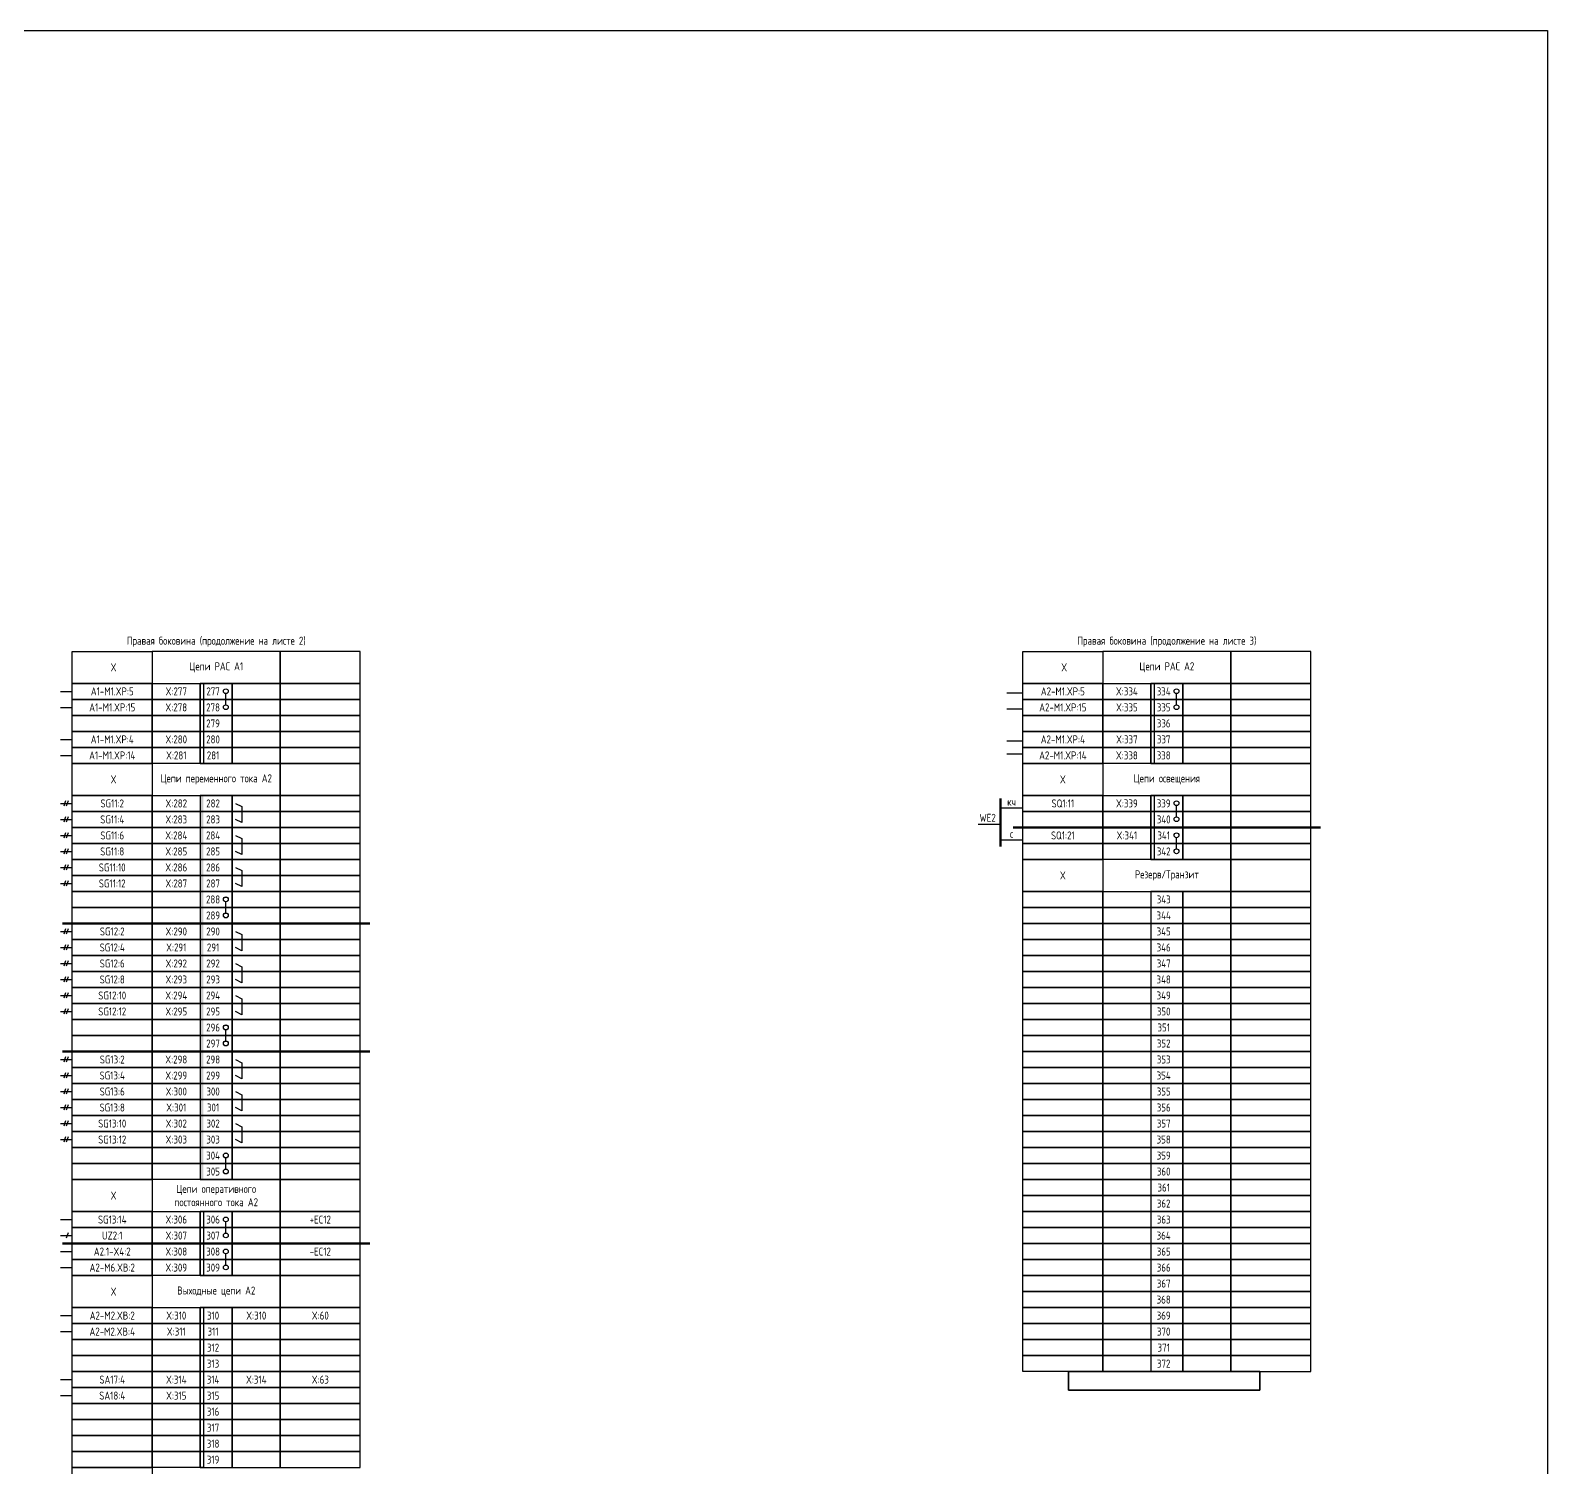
# Model space of a CAD drawing. Header units: millimetres. Extents: x -1533 to 5846, y -90 to 586.
# Drawn here: x 5371.6 to 5845.6, y 137 to 586 of the extents above; entities that cross this region are included whole.
import ezdxf

# ---------------------------------------------------------------- set-up
doc = ezdxf.new("R2010")
doc.units = ezdxf.units.MM
doc.styles.add('Gost_type_A', font='GOST_A.TTF')

msp = doc.modelspace()

# ---------------------------------------------------------------- hatches: boundary and pattern name
h = msp.add_hatch(color=7)
h.dxf.hatch_style = 1
h.paths.add_polyline_path([(5425.67, 347), (5424.67, 347), (5424.67, 307), (5425.67, 307)])
h = msp.add_hatch(color=7)
h.dxf.hatch_style = 1
h.paths.add_polyline_path([(5425.67, 307), (5424.67, 307), (5424.67, 227), (5425.67, 227)])

# ---------------------------------------------------------------- linework, layer by layer
for p, q in [((5381.04, 379.5), (5384.67, 379.5)), ((5676.67, 379), (5681.67, 379)), ((5381.04, 374.5), (5384.67, 374.5)), ((5676.67, 374), (5681.67, 374)), ((5381.04, 364.5), (5384.67, 364.5)), ((5676.67, 364), (5681.67, 364)), ((5381.04, 359.5), (5384.67, 359.5)), ((5676.67, 360), (5681.67, 360)), ((5381.04, 344.5), (5384.67, 344.5)), ((5382.58, 345.31), (5382, 343.69)), ((5383.37, 345.31), (5382.79, 343.69)), ((5681.67, 343), (5674.67, 343)), ((5381.04, 339.5), (5384.67, 339.5)), ((5382.58, 340.31), (5382, 338.69)), ((5383.37, 340.31), (5382.79, 338.69)), ((5667.67, 338), (5674.67, 338)), ((5381.04, 334.5), (5384.67, 334.5)), ((5382.58, 335.31), (5382, 333.69)), ((5383.37, 335.31), (5382.79, 333.69)), ((5681.67, 333), (5674.67, 333)), ((5381.04, 329.5), (5384.67, 329.5)), ((5382.58, 330.31), (5382, 328.69)), ((5383.37, 330.31), (5382.79, 328.69)), ((5381.04, 324.5), (5384.67, 324.5)), ((5382.58, 325.31), (5382, 323.69)), ((5383.37, 325.31), (5382.79, 323.69)), ((5381.04, 319.5), (5384.67, 319.5)), ((5382.58, 320.31), (5382, 318.69)), ((5383.37, 320.31), (5382.79, 318.69)), ((5381.04, 304.5), (5384.67, 304.5)), ((5382.58, 305.31), (5382, 303.69)), ((5383.37, 305.31), (5382.79, 303.69)), ((5381.04, 299.5), (5384.67, 299.5)), ((5382.58, 300.31), (5382, 298.69)), ((5383.37, 300.31), (5382.79, 298.69)), ((5381.04, 294.5), (5384.67, 294.5)), ((5382.58, 295.31), (5382, 293.69)), ((5383.37, 295.31), (5382.79, 293.69)), ((5381.04, 289.5), (5384.67, 289.5)), ((5382.58, 290.31), (5382, 288.69)), ((5383.37, 290.31), (5382.79, 288.69)), ((5381.04, 284.5), (5384.67, 284.5)), ((5382.58, 285.31), (5382, 283.69)), ((5383.37, 285.31), (5382.79, 283.69)), ((5382.58, 280.31), (5382, 278.69)), ((5383.37, 280.31), (5382.79, 278.69)), ((5381.04, 279.5), (5384.67, 279.5)), ((5381.04, 264.5), (5384.67, 264.5)), ((5382.58, 265.31), (5382, 263.69)), ((5383.37, 265.31), (5382.79, 263.69)), ((5381.04, 259.5), (5384.67, 259.5)), ((5382.58, 260.31), (5382, 258.69)), ((5383.37, 260.31), (5382.79, 258.69)), ((5381.04, 254.5), (5384.67, 254.5)), ((5382.58, 255.31), (5382, 253.69)), ((5383.37, 255.31), (5382.79, 253.69)), ((5381.04, 249.5), (5384.67, 249.5)), ((5382.58, 250.31), (5382, 248.69)), ((5383.37, 250.31), (5382.79, 248.69)), ((5381.04, 244.5), (5384.67, 244.5)), ((5382.58, 245.31), (5382, 243.69)), ((5383.37, 245.31), (5382.79, 243.69)), ((5381.04, 239.5), (5384.67, 239.5)), ((5382.58, 240.31), (5382, 238.69)), ((5383.37, 240.31), (5382.79, 238.69)), ((5381.04, 214.5), (5384.67, 214.5)), ((5381.04, 209.5), (5384.67, 209.5)), ((5383.37, 210.31), (5382.79, 208.69)), ((5381.04, 204.5), (5384.67, 204.5)), ((5381.04, 199.5), (5384.67, 199.5)), ((5381.04, 184.5), (5384.67, 184.5)), ((5381.04, 179.5), (5384.67, 179.5)), ((5381.04, 164.5), (5384.67, 164.5)), ((5381.04, 159.5), (5384.67, 159.5))]:
    msp.add_line(p, q)
at = {"lineweight": -2}
for p, q in [((5432.67, 375.25), (5432.67, 378.75)), ((5729.67, 375.25), (5729.67, 378.75)), ((5729.67, 340.25), (5729.67, 343.75)), ((5729.67, 330.25), (5729.67, 333.75)), ((5432.67, 310.25), (5432.67, 313.75)), ((5432.67, 310.25), (5432.67, 313.75)), ((5432.67, 270.25), (5432.67, 273.75)), ((5432.67, 270.25), (5432.67, 273.75)), ((5432.67, 230.25), (5432.67, 233.75)), ((5432.67, 230.25), (5432.67, 233.75)), ((5432.67, 210.25), (5432.67, 213.75)), ((5432.67, 200.25), (5432.67, 203.75))]:
    msp.add_line(p, q, dxfattribs=at)
at = {"linetype": 'ByBlock', "lineweight": 60}
msp.add_line((5674.67, 331), (5674.67, 346), dxfattribs=at)
at = {"lineweight": 50}
for p, q in [((5678.67, 337), (5774.67, 337)), ((5381.67, 307), (5477.67, 307)), ((5381.67, 267), (5477.67, 267)), ((5381.67, 207), (5477.67, 207))]:
    msp.add_line(p, q, dxfattribs=at)
for points in [[(-1533, 586), (5845.64, 586), (5845.64, -90), (-1533, -90)], [(5384.67, 392), (5409.67, 392), (5409.67, 382), (5384.67, 382)], [(5449.67, 392), (5409.67, 392), (5409.67, 382), (5449.67, 382)], [(5474.67, 392), (5449.67, 392), (5449.67, 382), (5474.67, 382)], [(5681.67, 392), (5706.67, 392), (5706.67, 382), (5681.67, 382)], [(5681.67, 392), (5706.67, 392), (5706.67, 382), (5681.67, 382)], [(5746.67, 392), (5706.67, 392), (5706.67, 382), (5746.67, 382)], [(5771.67, 392), (5746.67, 392), (5746.67, 382), (5771.67, 382)], [(5384.67, 382), (5409.67, 382), (5409.67, 377), (5384.67, 377)], [(5409.67, 382), (5424.67, 382), (5424.67, 377), (5409.67, 377)], [(5434.67, 382), (5424.67, 382), (5424.67, 377), (5434.67, 377)], [(5424.67, 382), (5425.67, 382), (5425.67, 357), (5424.67, 357)], [(5449.67, 382), (5434.67, 382), (5434.67, 377), (5449.67, 377)], [(5474.67, 382), (5449.67, 382), (5449.67, 377), (5474.67, 377)], [(5681.67, 382), (5706.67, 382), (5706.67, 377), (5681.67, 377)], [(5706.67, 382), (5721.67, 382), (5721.67, 377), (5706.67, 377)], [(5731.67, 382), (5721.67, 382), (5721.67, 377), (5731.67, 377)], [(5721.67, 382), (5722.67, 382), (5722.67, 357), (5721.67, 357)], [(5746.67, 382), (5731.67, 382), (5731.67, 377), (5746.67, 377)], [(5771.67, 382), (5746.67, 382), (5746.67, 377), (5771.67, 377)], [(5384.67, 377), (5409.67, 377), (5409.67, 372), (5384.67, 372)], [(5409.67, 377), (5424.67, 377), (5424.67, 372), (5409.67, 372)], [(5434.67, 377), (5424.67, 377), (5424.67, 372), (5434.67, 372)], [(5449.67, 377), (5434.67, 377), (5434.67, 372), (5449.67, 372)], [(5474.67, 377), (5449.67, 377), (5449.67, 372), (5474.67, 372)], [(5681.67, 377), (5706.67, 377), (5706.67, 372), (5681.67, 372)], [(5706.67, 377), (5721.67, 377), (5721.67, 372), (5706.67, 372)], [(5731.67, 377), (5721.67, 377), (5721.67, 372), (5731.67, 372)], [(5746.67, 377), (5731.67, 377), (5731.67, 372), (5746.67, 372)], [(5771.67, 377), (5746.67, 377), (5746.67, 372), (5771.67, 372)], [(5384.67, 372), (5409.67, 372), (5409.67, 367), (5384.67, 367)], [(5384.67, 372), (5409.67, 372), (5409.67, 367), (5384.67, 367)], [(5409.67, 372), (5424.67, 372), (5424.67, 367), (5409.67, 367)], [(5409.67, 372), (5424.67, 372), (5424.67, 367), (5409.67, 367)], [(5434.67, 372), (5424.67, 372), (5424.67, 367), (5434.67, 367)], [(5434.67, 372), (5424.67, 372), (5424.67, 367), (5434.67, 367)], [(5449.67, 372), (5434.67, 372), (5434.67, 367), (5449.67, 367)], [(5449.67, 372), (5434.67, 372), (5434.67, 367), (5449.67, 367)], [(5474.67, 372), (5449.67, 372), (5449.67, 367), (5474.67, 367)], [(5474.67, 372), (5449.67, 372), (5449.67, 367), (5474.67, 367)], [(5681.67, 372), (5706.67, 372), (5706.67, 367), (5681.67, 367)], [(5706.67, 372), (5721.67, 372), (5721.67, 367), (5706.67, 367)], [(5731.67, 372), (5721.67, 372), (5721.67, 367), (5731.67, 367)], [(5746.67, 372), (5731.67, 372), (5731.67, 367), (5746.67, 367)], [(5771.67, 372), (5746.67, 372), (5746.67, 367), (5771.67, 367)], [(5384.67, 367), (5409.67, 367), (5409.67, 362), (5384.67, 362)], [(5384.67, 367), (5409.67, 367), (5409.67, 362), (5384.67, 362)], [(5409.67, 367), (5424.67, 367), (5424.67, 362), (5409.67, 362)], [(5409.67, 367), (5424.67, 367), (5424.67, 362), (5409.67, 362)], [(5434.67, 367), (5424.67, 367), (5424.67, 362), (5434.67, 362)], [(5434.67, 367), (5424.67, 367), (5424.67, 362), (5434.67, 362)], [(5449.67, 367), (5434.67, 367), (5434.67, 362), (5449.67, 362)], [(5449.67, 367), (5434.67, 367), (5434.67, 362), (5449.67, 362)], [(5474.67, 367), (5449.67, 367), (5449.67, 362), (5474.67, 362)], [(5474.67, 367), (5449.67, 367), (5449.67, 362), (5474.67, 362)], [(5681.67, 367), (5706.67, 367), (5706.67, 362), (5681.67, 362)], [(5706.67, 367), (5721.67, 367), (5721.67, 362), (5706.67, 362)], [(5731.67, 367), (5721.67, 367), (5721.67, 362), (5731.67, 362)], [(5746.67, 367), (5731.67, 367), (5731.67, 362), (5746.67, 362)], [(5771.67, 367), (5746.67, 367), (5746.67, 362), (5771.67, 362)], [(5384.67, 362), (5409.67, 362), (5409.67, 357), (5384.67, 357)], [(5409.67, 362), (5424.67, 362), (5424.67, 357), (5409.67, 357)], [(5434.67, 362), (5424.67, 362), (5424.67, 357), (5434.67, 357)], [(5449.67, 362), (5434.67, 362), (5434.67, 357), (5449.67, 357)], [(5474.67, 362), (5449.67, 362), (5449.67, 357), (5474.67, 357)], [(5681.67, 362), (5706.67, 362), (5706.67, 357), (5681.67, 357)], [(5706.67, 362), (5721.67, 362), (5721.67, 357), (5706.67, 357)], [(5731.67, 362), (5721.67, 362), (5721.67, 357), (5731.67, 357)], [(5746.67, 362), (5731.67, 362), (5731.67, 357), (5746.67, 357)], [(5771.67, 362), (5746.67, 362), (5746.67, 357), (5771.67, 357)], [(5384.67, 357), (5409.67, 357), (5409.67, 347), (5384.67, 347)], [(5449.67, 357), (5409.67, 357), (5409.67, 347), (5449.67, 347)], [(5474.67, 357), (5449.67, 357), (5449.67, 347), (5474.67, 347)], [(5681.67, 357), (5706.67, 357), (5706.67, 347), (5681.67, 347)], [(5746.67, 357), (5706.67, 357), (5706.67, 347), (5746.67, 347)], [(5771.67, 357), (5746.67, 357), (5746.67, 347), (5771.67, 347)], [(5384.67, 347), (5409.67, 347), (5409.67, 342), (5384.67, 342)], [(5409.67, 347), (5424.67, 347), (5424.67, 342), (5409.67, 342)], [(5434.67, 347), (5424.67, 347), (5424.67, 342), (5434.67, 342)], [(5449.67, 347), (5434.67, 347), (5434.67, 342), (5449.67, 342)], [(5474.67, 347), (5449.67, 347), (5449.67, 342), (5474.67, 342)], [(5681.67, 347), (5706.67, 347), (5706.67, 342), (5681.67, 342)], [(5706.67, 347), (5721.67, 347), (5721.67, 342), (5706.67, 342)], [(5731.67, 347), (5721.67, 347), (5721.67, 342), (5731.67, 342)], [(5721.67, 347), (5722.67, 347), (5722.67, 327), (5721.67, 327)], [(5746.67, 347), (5731.67, 347), (5731.67, 342), (5746.67, 342)], [(5771.67, 347), (5746.67, 347), (5746.67, 342), (5771.67, 342)], [(5384.67, 342), (5409.67, 342), (5409.67, 337), (5384.67, 337)], [(5409.67, 342), (5424.67, 342), (5424.67, 337), (5409.67, 337)], [(5434.67, 342), (5424.67, 342), (5424.67, 337), (5434.67, 337)], [(5449.67, 342), (5434.67, 342), (5434.67, 337), (5449.67, 337)], [(5474.67, 342), (5449.67, 342), (5449.67, 337), (5474.67, 337)], [(5681.67, 342), (5706.67, 342), (5706.67, 337), (5681.67, 337)], [(5706.67, 342), (5721.67, 342), (5721.67, 337), (5706.67, 337)], [(5731.67, 342), (5721.67, 342), (5721.67, 337), (5731.67, 337)], [(5746.67, 342), (5731.67, 342), (5731.67, 337), (5746.67, 337)], [(5771.67, 342), (5746.67, 342), (5746.67, 337), (5771.67, 337)], [(5384.67, 337), (5409.67, 337), (5409.67, 332), (5384.67, 332)], [(5409.67, 337), (5424.67, 337), (5424.67, 332), (5409.67, 332)], [(5434.67, 337), (5424.67, 337), (5424.67, 332), (5434.67, 332)], [(5449.67, 337), (5434.67, 337), (5434.67, 332), (5449.67, 332)], [(5474.67, 337), (5449.67, 337), (5449.67, 332), (5474.67, 332)], [(5681.67, 337), (5706.67, 337), (5706.67, 332), (5681.67, 332)], [(5706.67, 337), (5721.67, 337), (5721.67, 332), (5706.67, 332)], [(5731.67, 337), (5721.67, 337), (5721.67, 332), (5731.67, 332)], [(5746.67, 337), (5731.67, 337), (5731.67, 332), (5746.67, 332)], [(5771.67, 337), (5746.67, 337), (5746.67, 332), (5771.67, 332)], [(5384.67, 332), (5409.67, 332), (5409.67, 327), (5384.67, 327)], [(5409.67, 332), (5424.67, 332), (5424.67, 327), (5409.67, 327)], [(5434.67, 332), (5424.67, 332), (5424.67, 327), (5434.67, 327)], [(5449.67, 332), (5434.67, 332), (5434.67, 327), (5449.67, 327)], [(5474.67, 332), (5449.67, 332), (5449.67, 327), (5474.67, 327)], [(5681.67, 332), (5706.67, 332), (5706.67, 327), (5681.67, 327)], [(5706.67, 332), (5721.67, 332), (5721.67, 327), (5706.67, 327)], [(5731.67, 332), (5721.67, 332), (5721.67, 327), (5731.67, 327)], [(5746.67, 332), (5731.67, 332), (5731.67, 327), (5746.67, 327)], [(5771.67, 332), (5746.67, 332), (5746.67, 327), (5771.67, 327)], [(5384.67, 327), (5409.67, 327), (5409.67, 322), (5384.67, 322)], [(5409.67, 327), (5424.67, 327), (5424.67, 322), (5409.67, 322)], [(5434.67, 327), (5424.67, 327), (5424.67, 322), (5434.67, 322)], [(5449.67, 327), (5434.67, 327), (5434.67, 322), (5449.67, 322)], [(5474.67, 327), (5449.67, 327), (5449.67, 322), (5474.67, 322)], [(5681.67, 327), (5706.67, 327), (5706.67, 317), (5681.67, 317)], [(5746.67, 327), (5706.67, 327), (5706.67, 317), (5746.67, 317)], [(5771.67, 327), (5746.67, 327), (5746.67, 317), (5771.67, 317)], [(5384.67, 322), (5409.67, 322), (5409.67, 317), (5384.67, 317)], [(5384.67, 322), (5409.67, 322), (5409.67, 317), (5384.67, 317)], [(5409.67, 322), (5424.67, 322), (5424.67, 317), (5409.67, 317)], [(5409.67, 322), (5424.67, 322), (5424.67, 317), (5409.67, 317)], [(5434.67, 322), (5424.67, 322), (5424.67, 317), (5434.67, 317)], [(5434.67, 322), (5424.67, 322), (5424.67, 317), (5434.67, 317)], [(5449.67, 322), (5434.67, 322), (5434.67, 317), (5449.67, 317)], [(5449.67, 322), (5434.67, 322), (5434.67, 317), (5449.67, 317)], [(5474.67, 322), (5449.67, 322), (5449.67, 317), (5474.67, 317)], [(5474.67, 322), (5449.67, 322), (5449.67, 317), (5474.67, 317)], [(5384.67, 317), (5409.67, 317), (5409.67, 312), (5384.67, 312)], [(5384.67, 317), (5409.67, 317), (5409.67, 312), (5384.67, 312)], [(5409.67, 317), (5424.67, 317), (5424.67, 312), (5409.67, 312)], [(5409.67, 317), (5424.67, 317), (5424.67, 312), (5409.67, 312)], [(5434.67, 317), (5424.67, 317), (5424.67, 312), (5434.67, 312)], [(5434.67, 317), (5424.67, 317), (5424.67, 312), (5434.67, 312)], [(5449.67, 317), (5434.67, 317), (5434.67, 312), (5449.67, 312)], [(5449.67, 317), (5434.67, 317), (5434.67, 312), (5449.67, 312)], [(5474.67, 317), (5449.67, 317), (5449.67, 312), (5474.67, 312)], [(5474.67, 317), (5449.67, 317), (5449.67, 312), (5474.67, 312)], [(5681.67, 317), (5706.67, 317), (5706.67, 312), (5681.67, 312)], [(5706.67, 317), (5721.67, 317), (5721.67, 312), (5706.67, 312)], [(5731.67, 317), (5721.67, 317), (5721.67, 312), (5731.67, 312)], [(5746.67, 317), (5731.67, 317), (5731.67, 312), (5746.67, 312)], [(5771.67, 317), (5746.67, 317), (5746.67, 312), (5771.67, 312)], [(5384.67, 312), (5409.67, 312), (5409.67, 307), (5384.67, 307)], [(5384.67, 312), (5409.67, 312), (5409.67, 307), (5384.67, 307)], [(5409.67, 312), (5424.67, 312), (5424.67, 307), (5409.67, 307)], [(5409.67, 312), (5424.67, 312), (5424.67, 307), (5409.67, 307)], [(5434.67, 312), (5424.67, 312), (5424.67, 307), (5434.67, 307)], [(5434.67, 312), (5424.67, 312), (5424.67, 307), (5434.67, 307)], [(5449.67, 312), (5434.67, 312), (5434.67, 307), (5449.67, 307)], [(5449.67, 312), (5434.67, 312), (5434.67, 307), (5449.67, 307)], [(5474.67, 312), (5449.67, 312), (5449.67, 307), (5474.67, 307)], [(5474.67, 312), (5449.67, 312), (5449.67, 307), (5474.67, 307)], [(5681.67, 312), (5706.67, 312), (5706.67, 307), (5681.67, 307)], [(5681.67, 312), (5706.67, 312), (5706.67, 307), (5681.67, 307)], [(5706.67, 312), (5721.67, 312), (5721.67, 307), (5706.67, 307)], [(5706.67, 312), (5721.67, 312), (5721.67, 307), (5706.67, 307)], [(5731.67, 312), (5721.67, 312), (5721.67, 307), (5731.67, 307)], [(5731.67, 312), (5721.67, 312), (5721.67, 307), (5731.67, 307)], [(5746.67, 312), (5731.67, 312), (5731.67, 307), (5746.67, 307)], [(5746.67, 312), (5731.67, 312), (5731.67, 307), (5746.67, 307)], [(5771.67, 312), (5746.67, 312), (5746.67, 307), (5771.67, 307)], [(5771.67, 312), (5746.67, 312), (5746.67, 307), (5771.67, 307)], [(5384.67, 307), (5409.67, 307), (5409.67, 302), (5384.67, 302)], [(5384.67, 307), (5409.67, 307), (5409.67, 302), (5384.67, 302)], [(5384.67, 307), (5409.67, 307), (5409.67, 302), (5384.67, 302)], [(5409.67, 307), (5424.67, 307), (5424.67, 302), (5409.67, 302)], [(5409.67, 307), (5424.67, 307), (5424.67, 302), (5409.67, 302)], [(5409.67, 307), (5424.67, 307), (5424.67, 302), (5409.67, 302)], [(5434.67, 307), (5424.67, 307), (5424.67, 302), (5434.67, 302)], [(5434.67, 307), (5424.67, 307), (5424.67, 302), (5434.67, 302)], [(5434.67, 307), (5424.67, 307), (5424.67, 302), (5434.67, 302)], [(5449.67, 307), (5434.67, 307), (5434.67, 302), (5449.67, 302)], [(5449.67, 307), (5434.67, 307), (5434.67, 302), (5449.67, 302)], [(5449.67, 307), (5434.67, 307), (5434.67, 302), (5449.67, 302)], [(5474.67, 307), (5449.67, 307), (5449.67, 302), (5474.67, 302)], [(5474.67, 307), (5449.67, 307), (5449.67, 302), (5474.67, 302)], [(5474.67, 307), (5449.67, 307), (5449.67, 302), (5474.67, 302)], [(5681.67, 307), (5706.67, 307), (5706.67, 302), (5681.67, 302)], [(5681.67, 307), (5706.67, 307), (5706.67, 302), (5681.67, 302)], [(5706.67, 307), (5721.67, 307), (5721.67, 302), (5706.67, 302)], [(5706.67, 307), (5721.67, 307), (5721.67, 302), (5706.67, 302)], [(5731.67, 307), (5721.67, 307), (5721.67, 302), (5731.67, 302)], [(5731.67, 307), (5721.67, 307), (5721.67, 302), (5731.67, 302)], [(5746.67, 307), (5731.67, 307), (5731.67, 302), (5746.67, 302)], [(5746.67, 307), (5731.67, 307), (5731.67, 302), (5746.67, 302)], [(5771.67, 307), (5746.67, 307), (5746.67, 302), (5771.67, 302)], [(5771.67, 307), (5746.67, 307), (5746.67, 302), (5771.67, 302)], [(5384.67, 302), (5409.67, 302), (5409.67, 297), (5384.67, 297)], [(5409.67, 302), (5424.67, 302), (5424.67, 297), (5409.67, 297)], [(5434.67, 302), (5424.67, 302), (5424.67, 297), (5434.67, 297)], [(5449.67, 302), (5434.67, 302), (5434.67, 297), (5449.67, 297)], [(5474.67, 302), (5449.67, 302), (5449.67, 297), (5474.67, 297)], [(5681.67, 302), (5706.67, 302), (5706.67, 297), (5681.67, 297)], [(5681.67, 302), (5706.67, 302), (5706.67, 297), (5681.67, 297)], [(5706.67, 302), (5721.67, 302), (5721.67, 297), (5706.67, 297)], [(5706.67, 302), (5721.67, 302), (5721.67, 297), (5706.67, 297)], [(5731.67, 302), (5721.67, 302), (5721.67, 297), (5731.67, 297)], [(5731.67, 302), (5721.67, 302), (5721.67, 297), (5731.67, 297)], [(5746.67, 302), (5731.67, 302), (5731.67, 297), (5746.67, 297)], [(5746.67, 302), (5731.67, 302), (5731.67, 297), (5746.67, 297)], [(5771.67, 302), (5746.67, 302), (5746.67, 297), (5771.67, 297)], [(5771.67, 302), (5746.67, 302), (5746.67, 297), (5771.67, 297)], [(5384.67, 297), (5409.67, 297), (5409.67, 292), (5384.67, 292)], [(5409.67, 297), (5424.67, 297), (5424.67, 292), (5409.67, 292)], [(5434.67, 297), (5424.67, 297), (5424.67, 292), (5434.67, 292)], [(5449.67, 297), (5434.67, 297), (5434.67, 292), (5449.67, 292)], [(5474.67, 297), (5449.67, 297), (5449.67, 292), (5474.67, 292)], [(5681.67, 297), (5706.67, 297), (5706.67, 292), (5681.67, 292)], [(5706.67, 297), (5721.67, 297), (5721.67, 292), (5706.67, 292)], [(5731.67, 297), (5721.67, 297), (5721.67, 292), (5731.67, 292)], [(5746.67, 297), (5731.67, 297), (5731.67, 292), (5746.67, 292)], [(5771.67, 297), (5746.67, 297), (5746.67, 292), (5771.67, 292)], [(5384.67, 292), (5409.67, 292), (5409.67, 287), (5384.67, 287)], [(5409.67, 292), (5424.67, 292), (5424.67, 287), (5409.67, 287)], [(5434.67, 292), (5424.67, 292), (5424.67, 287), (5434.67, 287)], [(5449.67, 292), (5434.67, 292), (5434.67, 287), (5449.67, 287)], [(5474.67, 292), (5449.67, 292), (5449.67, 287), (5474.67, 287)], [(5681.67, 292), (5706.67, 292), (5706.67, 287), (5681.67, 287)], [(5706.67, 292), (5721.67, 292), (5721.67, 287), (5706.67, 287)], [(5731.67, 292), (5721.67, 292), (5721.67, 287), (5731.67, 287)], [(5746.67, 292), (5731.67, 292), (5731.67, 287), (5746.67, 287)], [(5771.67, 292), (5746.67, 292), (5746.67, 287), (5771.67, 287)], [(5384.67, 287), (5409.67, 287), (5409.67, 282), (5384.67, 282)], [(5409.67, 287), (5424.67, 287), (5424.67, 282), (5409.67, 282)], [(5434.67, 287), (5424.67, 287), (5424.67, 282), (5434.67, 282)], [(5449.67, 287), (5434.67, 287), (5434.67, 282), (5449.67, 282)], [(5474.67, 287), (5449.67, 287), (5449.67, 282), (5474.67, 282)], [(5681.67, 287), (5706.67, 287), (5706.67, 282), (5681.67, 282)], [(5706.67, 287), (5721.67, 287), (5721.67, 282), (5706.67, 282)], [(5731.67, 287), (5721.67, 287), (5721.67, 282), (5731.67, 282)], [(5746.67, 287), (5731.67, 287), (5731.67, 282), (5746.67, 282)], [(5771.67, 287), (5746.67, 287), (5746.67, 282), (5771.67, 282)], [(5384.67, 282), (5409.67, 282), (5409.67, 277), (5384.67, 277)], [(5409.67, 282), (5424.67, 282), (5424.67, 277), (5409.67, 277)], [(5434.67, 282), (5424.67, 282), (5424.67, 277), (5434.67, 277)], [(5449.67, 282), (5434.67, 282), (5434.67, 277), (5449.67, 277)], [(5474.67, 282), (5449.67, 282), (5449.67, 277), (5474.67, 277)], [(5681.67, 282), (5706.67, 282), (5706.67, 277), (5681.67, 277)], [(5706.67, 282), (5721.67, 282), (5721.67, 277), (5706.67, 277)], [(5731.67, 282), (5721.67, 282), (5721.67, 277), (5731.67, 277)], [(5746.67, 282), (5731.67, 282), (5731.67, 277), (5746.67, 277)], [(5771.67, 282), (5746.67, 282), (5746.67, 277), (5771.67, 277)], [(5384.67, 277), (5409.67, 277), (5409.67, 272), (5384.67, 272)], [(5409.67, 277), (5424.67, 277), (5424.67, 272), (5409.67, 272)], [(5434.67, 277), (5424.67, 277), (5424.67, 272), (5434.67, 272)], [(5449.67, 277), (5434.67, 277), (5434.67, 272), (5449.67, 272)], [(5474.67, 277), (5449.67, 277), (5449.67, 272), (5474.67, 272)], [(5681.67, 277), (5706.67, 277), (5706.67, 272), (5681.67, 272)], [(5706.67, 277), (5721.67, 277), (5721.67, 272), (5706.67, 272)], [(5731.67, 277), (5721.67, 277), (5721.67, 272), (5731.67, 272)], [(5746.67, 277), (5731.67, 277), (5731.67, 272), (5746.67, 272)], [(5771.67, 277), (5746.67, 277), (5746.67, 272), (5771.67, 272)], [(5384.67, 272), (5409.67, 272), (5409.67, 267), (5384.67, 267)], [(5409.67, 272), (5424.67, 272), (5424.67, 267), (5409.67, 267)], [(5434.67, 272), (5424.67, 272), (5424.67, 267), (5434.67, 267)], [(5449.67, 272), (5434.67, 272), (5434.67, 267), (5449.67, 267)], [(5474.67, 272), (5449.67, 272), (5449.67, 267), (5474.67, 267)], [(5681.67, 272), (5706.67, 272), (5706.67, 267), (5681.67, 267)], [(5706.67, 272), (5721.67, 272), (5721.67, 267), (5706.67, 267)], [(5731.67, 272), (5721.67, 272), (5721.67, 267), (5731.67, 267)], [(5746.67, 272), (5731.67, 272), (5731.67, 267), (5746.67, 267)], [(5771.67, 272), (5746.67, 272), (5746.67, 267), (5771.67, 267)], [(5384.67, 267), (5409.67, 267), (5409.67, 257), (5384.67, 257)], [(5384.67, 267), (5409.67, 267), (5409.67, 262), (5384.67, 262)], [(5449.67, 267), (5409.67, 267), (5409.67, 257), (5449.67, 257)], [(5409.67, 267), (5424.67, 267), (5424.67, 262), (5409.67, 262)], [(5434.67, 267), (5424.67, 267), (5424.67, 262), (5434.67, 262)], [(5449.67, 267), (5434.67, 267), (5434.67, 262), (5449.67, 262)], [(5474.67, 267), (5449.67, 267), (5449.67, 257), (5474.67, 257)], [(5474.67, 267), (5449.67, 267), (5449.67, 262), (5474.67, 262)], [(5681.67, 267), (5706.67, 267), (5706.67, 262), (5681.67, 262)], [(5681.67, 267), (5706.67, 267), (5706.67, 262), (5681.67, 262)], [(5706.67, 267), (5721.67, 267), (5721.67, 262), (5706.67, 262)], [(5706.67, 267), (5721.67, 267), (5721.67, 262), (5706.67, 262)], [(5731.67, 267), (5721.67, 267), (5721.67, 262), (5731.67, 262)], [(5731.67, 267), (5721.67, 267), (5721.67, 262), (5731.67, 262)], [(5746.67, 267), (5731.67, 267), (5731.67, 262), (5746.67, 262)], [(5746.67, 267), (5731.67, 267), (5731.67, 262), (5746.67, 262)], [(5771.67, 267), (5746.67, 267), (5746.67, 262), (5771.67, 262)], [(5771.67, 267), (5746.67, 267), (5746.67, 262), (5771.67, 262)], [(5384.67, 262), (5409.67, 262), (5409.67, 257), (5384.67, 257)], [(5409.67, 262), (5424.67, 262), (5424.67, 257), (5409.67, 257)], [(5434.67, 262), (5424.67, 262), (5424.67, 257), (5434.67, 257)], [(5449.67, 262), (5434.67, 262), (5434.67, 257), (5449.67, 257)], [(5474.67, 262), (5449.67, 262), (5449.67, 257), (5474.67, 257)], [(5681.67, 262), (5706.67, 262), (5706.67, 257), (5681.67, 257)], [(5681.67, 262), (5706.67, 262), (5706.67, 257), (5681.67, 257)], [(5706.67, 262), (5721.67, 262), (5721.67, 257), (5706.67, 257)], [(5706.67, 262), (5721.67, 262), (5721.67, 257), (5706.67, 257)], [(5731.67, 262), (5721.67, 262), (5721.67, 257), (5731.67, 257)], [(5731.67, 262), (5721.67, 262), (5721.67, 257), (5731.67, 257)], [(5746.67, 262), (5731.67, 262), (5731.67, 257), (5746.67, 257)], [(5746.67, 262), (5731.67, 262), (5731.67, 257), (5746.67, 257)], [(5771.67, 262), (5746.67, 262), (5746.67, 257), (5771.67, 257)], [(5771.67, 262), (5746.67, 262), (5746.67, 257), (5771.67, 257)], [(5384.67, 257), (5409.67, 257), (5409.67, 252), (5384.67, 252)], [(5409.67, 257), (5424.67, 257), (5424.67, 252), (5409.67, 252)], [(5434.67, 257), (5424.67, 257), (5424.67, 252), (5434.67, 252)], [(5449.67, 257), (5434.67, 257), (5434.67, 252), (5449.67, 252)], [(5474.67, 257), (5449.67, 257), (5449.67, 252), (5474.67, 252)], [(5681.67, 257), (5706.67, 257), (5706.67, 252), (5681.67, 252)], [(5681.67, 257), (5706.67, 257), (5706.67, 252), (5681.67, 252)], [(5706.67, 257), (5721.67, 257), (5721.67, 252), (5706.67, 252)], [(5706.67, 257), (5721.67, 257), (5721.67, 252), (5706.67, 252)], [(5731.67, 257), (5721.67, 257), (5721.67, 252), (5731.67, 252)], [(5731.67, 257), (5721.67, 257), (5721.67, 252), (5731.67, 252)], [(5746.67, 257), (5731.67, 257), (5731.67, 252), (5746.67, 252)], [(5746.67, 257), (5731.67, 257), (5731.67, 252), (5746.67, 252)], [(5771.67, 257), (5746.67, 257), (5746.67, 252), (5771.67, 252)], [(5771.67, 257), (5746.67, 257), (5746.67, 252), (5771.67, 252)], [(5384.67, 252), (5409.67, 252), (5409.67, 247), (5384.67, 247)], [(5409.67, 252), (5424.67, 252), (5424.67, 247), (5409.67, 247)], [(5434.67, 252), (5424.67, 252), (5424.67, 247), (5434.67, 247)], [(5449.67, 252), (5434.67, 252), (5434.67, 247), (5449.67, 247)], [(5474.67, 252), (5449.67, 252), (5449.67, 247), (5474.67, 247)], [(5681.67, 252), (5706.67, 252), (5706.67, 247), (5681.67, 247)], [(5706.67, 252), (5721.67, 252), (5721.67, 247), (5706.67, 247)], [(5731.67, 252), (5721.67, 252), (5721.67, 247), (5731.67, 247)], [(5746.67, 252), (5731.67, 252), (5731.67, 247), (5746.67, 247)], [(5771.67, 252), (5746.67, 252), (5746.67, 247), (5771.67, 247)], [(5384.67, 247), (5409.67, 247), (5409.67, 242), (5384.67, 242)], [(5409.67, 247), (5424.67, 247), (5424.67, 242), (5409.67, 242)], [(5434.67, 247), (5424.67, 247), (5424.67, 242), (5434.67, 242)], [(5449.67, 247), (5434.67, 247), (5434.67, 242), (5449.67, 242)], [(5474.67, 247), (5449.67, 247), (5449.67, 242), (5474.67, 242)], [(5681.67, 247), (5706.67, 247), (5706.67, 242), (5681.67, 242)], [(5706.67, 247), (5721.67, 247), (5721.67, 242), (5706.67, 242)], [(5731.67, 247), (5721.67, 247), (5721.67, 242), (5731.67, 242)], [(5746.67, 247), (5731.67, 247), (5731.67, 242), (5746.67, 242)], [(5771.67, 247), (5746.67, 247), (5746.67, 242), (5771.67, 242)], [(5384.67, 242), (5409.67, 242), (5409.67, 237), (5384.67, 237)], [(5384.67, 242), (5409.67, 242), (5409.67, 237), (5384.67, 237)], [(5409.67, 242), (5424.67, 242), (5424.67, 237), (5409.67, 237)], [(5434.67, 242), (5424.67, 242), (5424.67, 237), (5434.67, 237)], [(5449.67, 242), (5434.67, 242), (5434.67, 237), (5449.67, 237)], [(5474.67, 242), (5449.67, 242), (5449.67, 237), (5474.67, 237)], [(5681.67, 242), (5706.67, 242), (5706.67, 237), (5681.67, 237)], [(5706.67, 242), (5721.67, 242), (5721.67, 237), (5706.67, 237)], [(5731.67, 242), (5721.67, 242), (5721.67, 237), (5731.67, 237)], [(5746.67, 242), (5731.67, 242), (5731.67, 237), (5746.67, 237)], [(5771.67, 242), (5746.67, 242), (5746.67, 237), (5771.67, 237)], [(5384.67, 237), (5409.67, 237), (5409.67, 232), (5384.67, 232)], [(5409.67, 237), (5424.67, 237), (5424.67, 232), (5409.67, 232)], [(5434.67, 237), (5424.67, 237), (5424.67, 232), (5434.67, 232)], [(5449.67, 237), (5434.67, 237), (5434.67, 232), (5449.67, 232)], [(5474.67, 237), (5449.67, 237), (5449.67, 232), (5474.67, 232)], [(5681.67, 237), (5706.67, 237), (5706.67, 232), (5681.67, 232)], [(5681.67, 237), (5706.67, 237), (5706.67, 232), (5681.67, 232)], [(5706.67, 237), (5721.67, 237), (5721.67, 232), (5706.67, 232)], [(5706.67, 237), (5721.67, 237), (5721.67, 232), (5706.67, 232)], [(5731.67, 237), (5721.67, 237), (5721.67, 232), (5731.67, 232)], [(5731.67, 237), (5721.67, 237), (5721.67, 232), (5731.67, 232)], [(5746.67, 237), (5731.67, 237), (5731.67, 232), (5746.67, 232)], [(5746.67, 237), (5731.67, 237), (5731.67, 232), (5746.67, 232)], [(5771.67, 237), (5746.67, 237), (5746.67, 232), (5771.67, 232)], [(5771.67, 237), (5746.67, 237), (5746.67, 232), (5771.67, 232)], [(5384.67, 232), (5409.67, 232), (5409.67, 227), (5384.67, 227)], [(5409.67, 232), (5424.67, 232), (5424.67, 227), (5409.67, 227)], [(5434.67, 232), (5424.67, 232), (5424.67, 227), (5434.67, 227)], [(5449.67, 232), (5434.67, 232), (5434.67, 227), (5449.67, 227)], [(5474.67, 232), (5449.67, 232), (5449.67, 227), (5474.67, 227)], [(5681.67, 232), (5706.67, 232), (5706.67, 227), (5681.67, 227)], [(5681.67, 232), (5706.67, 232), (5706.67, 227), (5681.67, 227)], [(5706.67, 232), (5721.67, 232), (5721.67, 227), (5706.67, 227)], [(5706.67, 232), (5721.67, 232), (5721.67, 227), (5706.67, 227)], [(5731.67, 232), (5721.67, 232), (5721.67, 227), (5731.67, 227)], [(5731.67, 232), (5721.67, 232), (5721.67, 227), (5731.67, 227)], [(5746.67, 232), (5731.67, 232), (5731.67, 227), (5746.67, 227)], [(5746.67, 232), (5731.67, 232), (5731.67, 227), (5746.67, 227)], [(5771.67, 232), (5746.67, 232), (5746.67, 227), (5771.67, 227)], [(5771.67, 232), (5746.67, 232), (5746.67, 227), (5771.67, 227)], [(5384.67, 227), (5409.67, 227), (5409.67, 217), (5384.67, 217)], [(5449.67, 227), (5409.67, 227), (5409.67, 217), (5449.67, 217)], [(5474.67, 227), (5449.67, 227), (5449.67, 217), (5474.67, 217)], [(5681.67, 227), (5706.67, 227), (5706.67, 222), (5681.67, 222)], [(5706.67, 227), (5721.67, 227), (5721.67, 222), (5706.67, 222)], [(5731.67, 227), (5721.67, 227), (5721.67, 222), (5731.67, 222)], [(5746.67, 227), (5731.67, 227), (5731.67, 222), (5746.67, 222)], [(5771.67, 227), (5746.67, 227), (5746.67, 222), (5771.67, 222)], [(5681.67, 222), (5706.67, 222), (5706.67, 217), (5681.67, 217)], [(5706.67, 222), (5721.67, 222), (5721.67, 217), (5706.67, 217)], [(5731.67, 222), (5721.67, 222), (5721.67, 217), (5731.67, 217)], [(5746.67, 222), (5731.67, 222), (5731.67, 217), (5746.67, 217)], [(5771.67, 222), (5746.67, 222), (5746.67, 217), (5771.67, 217)], [(5384.67, 217), (5409.67, 217), (5409.67, 212), (5384.67, 212)], [(5409.67, 217), (5424.67, 217), (5424.67, 212), (5409.67, 212)], [(5434.67, 217), (5424.67, 217), (5424.67, 212), (5434.67, 212)], [(5424.67, 217), (5425.67, 217), (5425.67, 197), (5424.67, 197)], [(5449.67, 217), (5434.67, 217), (5434.67, 212), (5449.67, 212)], [(5474.67, 217), (5449.67, 217), (5449.67, 212), (5474.67, 212)], [(5681.67, 217), (5706.67, 217), (5706.67, 212), (5681.67, 212)], [(5706.67, 217), (5721.67, 217), (5721.67, 212), (5706.67, 212)], [(5731.67, 217), (5721.67, 217), (5721.67, 212), (5731.67, 212)], [(5746.67, 217), (5731.67, 217), (5731.67, 212), (5746.67, 212)], [(5771.67, 217), (5746.67, 217), (5746.67, 212), (5771.67, 212)], [(5384.67, 212), (5409.67, 212), (5409.67, 207), (5384.67, 207)], [(5409.67, 212), (5424.67, 212), (5424.67, 207), (5409.67, 207)], [(5434.67, 212), (5424.67, 212), (5424.67, 207), (5434.67, 207)], [(5449.67, 212), (5434.67, 212), (5434.67, 207), (5449.67, 207)], [(5474.67, 212), (5449.67, 212), (5449.67, 207), (5474.67, 207)], [(5681.67, 212), (5706.67, 212), (5706.67, 207), (5681.67, 207)], [(5706.67, 212), (5721.67, 212), (5721.67, 207), (5706.67, 207)], [(5731.67, 212), (5721.67, 212), (5721.67, 207), (5731.67, 207)], [(5746.67, 212), (5731.67, 212), (5731.67, 207), (5746.67, 207)], [(5771.67, 212), (5746.67, 212), (5746.67, 207), (5771.67, 207)], [(5384.67, 207), (5409.67, 207), (5409.67, 202), (5384.67, 202)], [(5409.67, 207), (5424.67, 207), (5424.67, 202), (5409.67, 202)], [(5434.67, 207), (5424.67, 207), (5424.67, 202), (5434.67, 202)], [(5449.67, 207), (5434.67, 207), (5434.67, 202), (5449.67, 202)], [(5474.67, 207), (5449.67, 207), (5449.67, 202), (5474.67, 202)], [(5681.67, 207), (5706.67, 207), (5706.67, 202), (5681.67, 202)], [(5706.67, 207), (5721.67, 207), (5721.67, 202), (5706.67, 202)], [(5731.67, 207), (5721.67, 207), (5721.67, 202), (5731.67, 202)], [(5746.67, 207), (5731.67, 207), (5731.67, 202), (5746.67, 202)], [(5771.67, 207), (5746.67, 207), (5746.67, 202), (5771.67, 202)], [(5384.67, 202), (5409.67, 202), (5409.67, 197), (5384.67, 197)], [(5409.67, 202), (5424.67, 202), (5424.67, 197), (5409.67, 197)], [(5434.67, 202), (5424.67, 202), (5424.67, 197), (5434.67, 197)], [(5449.67, 202), (5434.67, 202), (5434.67, 197), (5449.67, 197)], [(5474.67, 202), (5449.67, 202), (5449.67, 197), (5474.67, 197)], [(5681.67, 202), (5706.67, 202), (5706.67, 197), (5681.67, 197)], [(5706.67, 202), (5721.67, 202), (5721.67, 197), (5706.67, 197)], [(5731.67, 202), (5721.67, 202), (5721.67, 197), (5731.67, 197)], [(5746.67, 202), (5731.67, 202), (5731.67, 197), (5746.67, 197)], [(5771.67, 202), (5746.67, 202), (5746.67, 197), (5771.67, 197)], [(5384.67, 197), (5409.67, 197), (5409.67, 187), (5384.67, 187)], [(5449.67, 197), (5409.67, 197), (5409.67, 187), (5449.67, 187)], [(5474.67, 197), (5449.67, 197), (5449.67, 187), (5474.67, 187)], [(5681.67, 197), (5706.67, 197), (5706.67, 192), (5681.67, 192)], [(5681.67, 197), (5706.67, 197), (5706.67, 192), (5681.67, 192)], [(5706.67, 197), (5721.67, 197), (5721.67, 192), (5706.67, 192)], [(5706.67, 197), (5721.67, 197), (5721.67, 192), (5706.67, 192)], [(5731.67, 197), (5721.67, 197), (5721.67, 192), (5731.67, 192)], [(5731.67, 197), (5721.67, 197), (5721.67, 192), (5731.67, 192)], [(5746.67, 197), (5731.67, 197), (5731.67, 192), (5746.67, 192)], [(5746.67, 197), (5731.67, 197), (5731.67, 192), (5746.67, 192)], [(5771.67, 197), (5746.67, 197), (5746.67, 192), (5771.67, 192)], [(5771.67, 197), (5746.67, 197), (5746.67, 192), (5771.67, 192)], [(5681.67, 192), (5706.67, 192), (5706.67, 187), (5681.67, 187)], [(5681.67, 192), (5706.67, 192), (5706.67, 187), (5681.67, 187)], [(5706.67, 192), (5721.67, 192), (5721.67, 187), (5706.67, 187)], [(5706.67, 192), (5721.67, 192), (5721.67, 187), (5706.67, 187)], [(5731.67, 192), (5721.67, 192), (5721.67, 187), (5731.67, 187)], [(5731.67, 192), (5721.67, 192), (5721.67, 187), (5731.67, 187)], [(5746.67, 192), (5731.67, 192), (5731.67, 187), (5746.67, 187)], [(5746.67, 192), (5731.67, 192), (5731.67, 187), (5746.67, 187)], [(5771.67, 192), (5746.67, 192), (5746.67, 187), (5771.67, 187)], [(5771.67, 192), (5746.67, 192), (5746.67, 187), (5771.67, 187)], [(5384.67, 187), (5409.67, 187), (5409.67, 182), (5384.67, 182)], [(5409.67, 187), (5424.67, 187), (5424.67, 182), (5409.67, 182)], [(5434.67, 187), (5424.67, 187), (5424.67, 182), (5434.67, 182)], [(5424.67, 187), (5425.67, 187), (5425.67, 147), (5424.67, 147)], [(5449.67, 187), (5434.67, 187), (5434.67, 182), (5449.67, 182)], [(5474.67, 187), (5449.67, 187), (5449.67, 182), (5474.67, 182)], [(5681.67, 187), (5706.67, 187), (5706.67, 182), (5681.67, 182)], [(5681.67, 187), (5706.67, 187), (5706.67, 182), (5681.67, 182)], [(5706.67, 187), (5721.67, 187), (5721.67, 182), (5706.67, 182)], [(5706.67, 187), (5721.67, 187), (5721.67, 182), (5706.67, 182)], [(5731.67, 187), (5721.67, 187), (5721.67, 182), (5731.67, 182)], [(5731.67, 187), (5721.67, 187), (5721.67, 182), (5731.67, 182)], [(5746.67, 187), (5731.67, 187), (5731.67, 182), (5746.67, 182)], [(5746.67, 187), (5731.67, 187), (5731.67, 182), (5746.67, 182)], [(5771.67, 187), (5746.67, 187), (5746.67, 182), (5771.67, 182)], [(5771.67, 187), (5746.67, 187), (5746.67, 182), (5771.67, 182)], [(5384.67, 182), (5409.67, 182), (5409.67, 177), (5384.67, 177)], [(5409.67, 182), (5424.67, 182), (5424.67, 177), (5409.67, 177)], [(5434.67, 182), (5424.67, 182), (5424.67, 177), (5434.67, 177)], [(5449.67, 182), (5434.67, 182), (5434.67, 177), (5449.67, 177)], [(5474.67, 182), (5449.67, 182), (5449.67, 177), (5474.67, 177)], [(5681.67, 182), (5706.67, 182), (5706.67, 177), (5681.67, 177)], [(5706.67, 182), (5721.67, 182), (5721.67, 177), (5706.67, 177)], [(5731.67, 182), (5721.67, 182), (5721.67, 177), (5731.67, 177)], [(5746.67, 182), (5731.67, 182), (5731.67, 177), (5746.67, 177)], [(5771.67, 182), (5746.67, 182), (5746.67, 177), (5771.67, 177)], [(5384.67, 177), (5409.67, 177), (5409.67, 172), (5384.67, 172)], [(5409.67, 177), (5424.67, 177), (5424.67, 172), (5409.67, 172)], [(5434.67, 177), (5424.67, 177), (5424.67, 172), (5434.67, 172)], [(5449.67, 177), (5434.67, 177), (5434.67, 172), (5449.67, 172)], [(5474.67, 177), (5449.67, 177), (5449.67, 172), (5474.67, 172)], [(5681.67, 177), (5706.67, 177), (5706.67, 172), (5681.67, 172)], [(5706.67, 177), (5721.67, 177), (5721.67, 172), (5706.67, 172)], [(5731.67, 177), (5721.67, 177), (5721.67, 172), (5731.67, 172)], [(5746.67, 177), (5731.67, 177), (5731.67, 172), (5746.67, 172)], [(5771.67, 177), (5746.67, 177), (5746.67, 172), (5771.67, 172)], [(5384.67, 172), (5409.67, 172), (5409.67, 167), (5384.67, 167)], [(5409.67, 172), (5424.67, 172), (5424.67, 167), (5409.67, 167)], [(5434.67, 172), (5424.67, 172), (5424.67, 167), (5434.67, 167)], [(5449.67, 172), (5434.67, 172), (5434.67, 167), (5449.67, 167)], [(5474.67, 172), (5449.67, 172), (5449.67, 167), (5474.67, 167)], [(5681.67, 172), (5706.67, 172), (5706.67, 167), (5681.67, 167)], [(5706.67, 172), (5721.67, 172), (5721.67, 167), (5706.67, 167)], [(5731.67, 172), (5721.67, 172), (5721.67, 167), (5731.67, 167)], [(5746.67, 172), (5731.67, 172), (5731.67, 167), (5746.67, 167)], [(5771.67, 172), (5746.67, 172), (5746.67, 167), (5771.67, 167)], [(5384.67, 167), (5409.67, 167), (5409.67, 162), (5384.67, 162)], [(5409.67, 167), (5424.67, 167), (5424.67, 162), (5409.67, 162)], [(5434.67, 167), (5424.67, 167), (5424.67, 162), (5434.67, 162)], [(5449.67, 167), (5434.67, 167), (5434.67, 162), (5449.67, 162)], [(5474.67, 167), (5449.67, 167), (5449.67, 162), (5474.67, 162)], [(5695.89, 167.01), (5755.73, 167.01), (5755.73, 161.23), (5695.89, 161.23)], [(5695.89, 161.23), (5755.73, 161.23), (5755.73, 167), (5695.89, 167)], [(5384.67, 162), (5409.67, 162), (5409.67, 157), (5384.67, 157)], [(5409.67, 162), (5424.67, 162), (5424.67, 157), (5409.67, 157)], [(5434.67, 162), (5424.67, 162), (5424.67, 157), (5434.67, 157)], [(5449.67, 162), (5434.67, 162), (5434.67, 157), (5449.67, 157)], [(5474.67, 162), (5449.67, 162), (5449.67, 157), (5474.67, 157)], [(5384.67, 157), (5409.67, 157), (5409.67, 152), (5384.67, 152)], [(5409.67, 157), (5424.67, 157), (5424.67, 152), (5409.67, 152)], [(5434.67, 157), (5424.67, 157), (5424.67, 152), (5434.67, 152)], [(5449.67, 157), (5434.67, 157), (5434.67, 152), (5449.67, 152)], [(5474.67, 157), (5449.67, 157), (5449.67, 152), (5474.67, 152)], [(5384.67, 152), (5409.67, 152), (5409.67, 147), (5384.67, 147)], [(5409.67, 152), (5424.67, 152), (5424.67, 147), (5409.67, 147)], [(5434.67, 152), (5424.67, 152), (5424.67, 147), (5434.67, 147)], [(5449.67, 152), (5434.67, 152), (5434.67, 147), (5449.67, 147)], [(5474.67, 152), (5449.67, 152), (5449.67, 147), (5474.67, 147)], [(5384.67, 147), (5409.67, 147), (5409.67, 142), (5384.67, 142)], [(5409.67, 147), (5424.67, 147), (5424.67, 142), (5409.67, 142)], [(5434.67, 147), (5424.67, 147), (5424.67, 142), (5434.67, 142)], [(5424.67, 147), (5425.67, 147), (5425.67, 137), (5424.67, 137)], [(5449.67, 147), (5434.67, 147), (5434.67, 142), (5449.67, 142)], [(5474.67, 147), (5449.67, 147), (5449.67, 142), (5474.67, 142)], [(5384.67, 142), (5409.67, 142), (5409.67, 137), (5384.67, 137)], [(5409.67, 142), (5424.67, 142), (5424.67, 137), (5409.67, 137)], [(5434.67, 142), (5424.67, 142), (5424.67, 137), (5434.67, 137)], [(5449.67, 142), (5434.67, 142), (5434.67, 137), (5449.67, 137)], [(5474.67, 142), (5449.67, 142), (5449.67, 137), (5474.67, 137)], [(5384.67, 137), (5409.67, 137), (5409.67, 127), (5384.67, 127)]]:
    msp.add_lwpolyline(points, close=True)
for points in [[(5435.67, 344.5), (5437.67, 343.5), (5437.67, 338.5), (5435.67, 339.5)], [(5435.67, 334.5), (5437.67, 333.5), (5437.67, 328.5), (5435.67, 329.5)], [(5435.67, 324.5), (5437.67, 323.5), (5437.67, 318.5), (5435.67, 319.5)], [(5435.67, 304.5), (5437.67, 303.5), (5437.67, 298.5), (5435.67, 299.5)], [(5435.67, 294.5), (5437.67, 293.5), (5437.67, 288.5), (5435.67, 289.5)], [(5435.67, 284.5), (5437.67, 283.5), (5437.67, 278.5), (5435.67, 279.5)], [(5435.67, 264.5), (5437.67, 263.5), (5437.67, 258.5), (5435.67, 259.5)], [(5435.67, 254.5), (5437.67, 253.5), (5437.67, 248.5), (5435.67, 249.5)], [(5435.67, 244.5), (5437.67, 243.5), (5437.67, 238.5), (5435.67, 239.5)]]:
    msp.add_lwpolyline(points)
at = {"lineweight": -2}
for centre in [(5432.67, 379.55), (5729.67, 379.55), (5432.67, 374.55), (5729.67, 374.55), (5729.67, 344.55), (5729.67, 339.55), (5729.67, 334.55), (5729.67, 329.55), (5432.67, 314.55), (5432.67, 314.5), (5432.67, 309.55), (5432.67, 309.5), (5432.67, 274.55), (5432.67, 274.5), (5432.67, 269.55), (5432.67, 269.5), (5432.67, 234.55), (5432.67, 234.5), (5432.67, 229.55), (5432.67, 229.5), (5432.67, 214.55), (5432.67, 209.55), (5432.67, 204.55), (5432.67, 199.55)]:
    msp.add_circle(centre, 0.75, dxfattribs=at)

# ---------------------------------------------------------------- texts
at = {"char_height": 2.5, "attachment_point": 5, "style": 'Gost_type_A'}
for s, insert, width in [('Правая боковина (продолжение на листе 2)', (5429.67, 395), 90), ('Правая боковина (продолжение на листе 3)', (5726.67, 395), 90), ('X', (5397.58, 387), 25), ('Цепи РАС А1', (5429.67, 387), 40), ('X', (5694.58, 387), 25), ('Цепи РАС А2', (5726.67, 387), 40), ('A1-М1.XP:5', (5397.17, 379.5), 25), ('A2-М1.XP:5', (5694.17, 379.5), 25), ('A1-М1.XP:15', (5397.17, 374.5), 25), ('A2-М1.XP:15', (5694.17, 374.5), 25), ('A1-М1.XP:4', (5397.17, 364.5), 25), ('A2-М1.XP:4', (5694.17, 364.5), 25), ('A1-М1.XP:14', (5397.17, 359.5), 25), ('A2-М1.XP:14', (5694.17, 359.5), 25), ('X', (5397.58, 352), 25), ('Цепи переменного тока А2', (5429.67, 352), 40), ('X', (5694.17, 352), 25), ('Цепи освещения', (5726.67, 352), 40), ('SG11:2', (5397.17, 344.5), 25), ('кч', (5678.17, 345), 7), ('SQ1:11', (5694.17, 344.5), 25), ('SG11:4', (5397.17, 339.5), 25), ('WE2', (5670.67, 340), 7), ('SG11:6', (5397.17, 334.5), 25), ('с', (5678.17, 335), 7), ('SQ1:21', (5694.17, 334.5), 25), ('SG11:8', (5397.17, 329.5), 25), ('SG11:10', (5397.17, 324.5), 25), ('X', (5694.17, 322), 25), ('Резерв/Транзит', (5726.67, 322), 40), ('SG11:12', (5397.17, 319.5), 25), ('SG12:2', (5397.17, 304.5), 25), ('SG12:4', (5397.17, 299.5), 25), ('SG12:6', (5397.17, 294.5), 25), ('SG12:8', (5397.17, 289.5), 25), ('SG12:10', (5397.17, 284.5), 25), ('SG12:12', (5397.17, 279.5), 25), ('SG13:2', (5397.17, 264.5), 25), ('SG13:4', (5397.17, 259.5), 25), ('SG13:6', (5397.17, 254.5), 25), ('SG13:8', (5397.17, 249.5), 25), ('SG13:10', (5397.17, 244.5), 25), ('SG13:12', (5397.17, 239.5), 25), ('X', (5397.58, 222), 25), ('Цепи оперативного постоянного тока А2', (5429.67, 222), 40), ('SG13:14', (5397.17, 214.5), 25), ('\\pxqc;+EC12', (5462.17, 214.5), 25), ('UZ2:1', (5397.17, 209.5), 25), ('A2.1-X4:2', (5397.17, 204.5), 25), ('\\pxqc;-EC12', (5462.17, 204.5), 25), ('A2-М6.XB:2', (5397.17, 199.5), 25), ('X', (5397.58, 192), 25), ('Выходные цепи А2', (5429.67, 192), 40), ('A2-М2.XB:2', (5397.17, 184.5), 25), ('X:60', (5462.17, 184.5), 25), ('A2-М2.XB:4', (5397.17, 179.5), 25), ('SA17:4', (5397.17, 164.5), 25), ('X:63', (5462.17, 164.5), 25), ('SA18:4', (5397.17, 159.5), 25)]:
    msp.add_mtext(s, dxfattribs=dict(at, insert=insert, width=width))
at = {"ltscale": 10, "char_height": 2.5, "attachment_point": 5, "style": 'Gost_type_A'}
for s, insert, width in [('X:277', (5417.17, 379.5), 15), ('277', (5428.67, 379.5), 8), ('X:334', (5714.17, 379.5), 15), ('334', (5725.67, 379.5), 8), ('X:278', (5417.17, 374.5), 15), ('278', (5428.67, 374.5), 8), ('X:335', (5714.17, 374.5), 15), ('335', (5725.67, 374.5), 8), ('279', (5428.67, 369.5), 8), ('336', (5725.67, 369.5), 8), ('X:280', (5417.17, 364.5), 15), ('280', (5428.67, 364.5), 8), ('X:337', (5714.17, 364.5), 15), ('337', (5725.67, 364.5), 8), ('X:281', (5417.17, 359.5), 15), ('281', (5428.67, 359.5), 8), ('X:338', (5714.17, 359.5), 15), ('338', (5725.67, 359.5), 8), ('X:282', (5417.17, 344.5), 15), ('282', (5428.67, 344.5), 8), ('X:339', (5714.17, 344.5), 15), ('339', (5725.67, 344.5), 8), ('X:283', (5417.17, 339.5), 15), ('283', (5428.67, 339.5), 8), ('340', (5725.67, 339.5), 8), ('X:284', (5417.17, 334.5), 15), ('284', (5428.67, 334.5), 8), ('X:341', (5714.17, 334.5), 15), ('341', (5725.67, 334.5), 8), ('X:285', (5417.17, 329.5), 15), ('285', (5428.67, 329.5), 8), ('342', (5725.67, 329.5), 8), ('X:286', (5417.17, 324.5), 15), ('286', (5428.67, 324.5), 8), ('X:287', (5417.17, 319.5), 15), ('287', (5428.67, 319.5), 8), ('288', (5428.67, 314.5), 8), ('343', (5725.67, 314.5), 8), ('289', (5428.67, 309.5), 8), ('344', (5725.67, 309.5), 8), ('X:290', (5417.17, 304.5), 15), ('290', (5428.67, 304.5), 8), ('345', (5725.67, 304.5), 8), ('X:291', (5417.17, 299.5), 15), ('291', (5428.67, 299.5), 8), ('346', (5725.67, 299.5), 8), ('X:292', (5417.17, 294.5), 15), ('292', (5428.67, 294.5), 8), ('347', (5725.67, 294.5), 8), ('X:293', (5417.17, 289.5), 15), ('293', (5428.67, 289.5), 8), ('348', (5725.67, 289.5), 8), ('X:294', (5417.17, 284.5), 15), ('294', (5428.67, 284.5), 8), ('349', (5725.67, 284.5), 8), ('X:295', (5417.17, 279.5), 15), ('295', (5428.67, 279.5), 8), ('350', (5725.67, 279.5), 8), ('296', (5428.67, 274.5), 8), ('351', (5725.67, 274.5), 8), ('297', (5428.67, 269.5), 8), ('352', (5725.67, 269.5), 8), ('X:298', (5417.17, 264.5), 15), ('298', (5428.67, 264.5), 8), ('353', (5725.67, 264.5), 8), ('X:299', (5417.17, 259.5), 15), ('299', (5428.67, 259.5), 8), ('354', (5725.67, 259.5), 8), ('X:300', (5417.17, 254.5), 15), ('300', (5428.67, 254.5), 8), ('355', (5725.67, 254.5), 8), ('X:301', (5417.17, 249.5), 15), ('301', (5428.67, 249.5), 8), ('356', (5725.67, 249.5), 8), ('X:302', (5417.17, 244.5), 15), ('302', (5428.67, 244.5), 8), ('357', (5725.67, 244.5), 8), ('X:303', (5417.17, 239.5), 15), ('303', (5428.67, 239.5), 8), ('358', (5725.67, 239.5), 8), ('304', (5428.67, 234.5), 8), ('359', (5725.67, 234.5), 8), ('305', (5428.67, 229.5), 8), ('360', (5725.67, 229.5), 8), ('361', (5725.67, 224.5), 8), ('362', (5725.67, 219.5), 8), ('X:306', (5417.17, 214.5), 15), ('306', (5428.67, 214.5), 8), ('363', (5725.67, 214.5), 8), ('X:307', (5417.17, 209.5), 15), ('307', (5428.67, 209.5), 8), ('364', (5725.67, 209.5), 8), ('X:308', (5417.17, 204.5), 15), ('308', (5428.67, 204.5), 8), ('365', (5725.67, 204.5), 8), ('X:309', (5417.17, 199.5), 15), ('309', (5428.67, 199.5), 8), ('366', (5725.67, 199.5), 8), ('367', (5725.67, 194.5), 8), ('368', (5725.67, 189.5), 8), ('X:310', (5417.17, 184.5), 15), ('310', (5428.67, 184.5), 8), ('X:310', (5442.17, 184.5), 15), ('369', (5725.67, 184.5), 8), ('X:311', (5417.17, 179.5), 15), ('311', (5428.67, 179.5), 8), ('370', (5725.67, 179.5), 8), ('312', (5428.67, 174.5), 8), ('371', (5725.67, 174.5), 8), ('313', (5428.67, 169.5), 8), ('372', (5725.67, 169.5), 8), ('X:314', (5417.17, 164.5), 15), ('314', (5428.67, 164.5), 8), ('X:314', (5442.17, 164.5), 15), ('X:315', (5417.17, 159.5), 15), ('315', (5428.67, 159.5), 8), ('316', (5428.67, 154.5), 8), ('317', (5428.67, 149.5), 8), ('318', (5428.67, 144.5), 8), ('319', (5428.67, 139.5), 8)]:
    msp.add_mtext(s, dxfattribs=dict(at, insert=insert, width=width))

doc.saveas('drawing.dxf')
